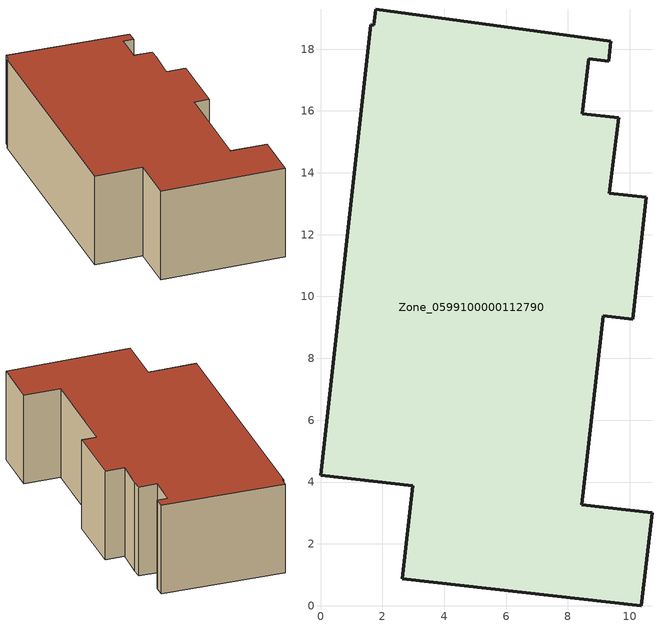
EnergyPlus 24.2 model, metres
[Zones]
Zone_0599100000112790
 floor ground (C_G): 0,4.21 1.63,18.78 1.72,18.78 1.79,19.29 9.39,18.25 9.32,17.6 8.67,17.68 8.47,15.91 9.64,15.78 9.57,15.16 9.33,13.34 10.54,13.2 10.09,9.26 9.14,9.37 8.45,3.27 10.72,3.01 10.38,0 2.65,0.87 2.98,3.88 z2.02
 wall outside (C_F): 10.72,3.01 8.45,3.27 9.14,9.37 10.09,9.26 10.54,13.2 9.33,13.34 9.57,15.16 9.64,15.78 8.47,15.91 8.67,17.68 9.32,17.6 9.39,18.25 1.79,19.29 1.72,18.78 1.63,18.78 0,4.21 2.98,3.88 2.65,0.87 10.38,0 10.72,3.01 z2.02:7.99
 roof outside (C_R): 1.63,18.78 0,4.21 2.98,3.88 2.65,0.87 10.38,0 10.72,3.01 8.45,3.27 9.14,9.37 10.09,9.26 10.54,13.2 9.33,13.34 9.57,15.16 9.64,15.78 8.47,15.91 8.67,17.68 9.32,17.6 9.39,18.25 1.79,19.29 1.72,18.78 z7.99
[BUILDING]
Pand.0599100000112790: North Axis=0; Terrain=City; Loads Convergence Tolerance Value=0.04; Temperature Convergence Tolerance Value=0.4; Solar Distribution=FullExterior; Maximum Number of Warmup Days=25; Minimum Number of Warmup Days=1
[Site:Location]
Rotterdam.The.Hague.AP_ZH_NLD Design_Conditions: Latitude=51.96; Longitude=4.45; Time Zone=1; Elevation=-4.5
[SITE:GROUNDTEMPERATURE:BUILDINGSURFACE]
18, 18, 18, 18, 18, 18, 18, 18, 18, 18, 18, 18
[MATERIAL] Thermal Absorptance=0.9; Solar Absorptance=0.7; Visible Absorptance=0.7
Name | Roughness | Thickness | Conductivity | Density | Specific Heat
G.D.1965 | MediumSmooth | 0.15 | 1 | 540 | 1210
F.D.1965 | Rough | 0.3 | 0.857143 | 1920 | 840
R.D.1965 | MediumRough | 0.2 | 0.08 | 1500 | 1000
[CONSTRUCTION]
C_G: G.D.1965
C_F: F.D.1965
C_R: R.D.1965
[ZONE]
Zone_0599100000112790: Type=1; Multiplier=1; Ceiling Height=Autocalculate; Volume=Autocalculate; Floor Area=autocalculate; Part of Total Floor Area=Yes
[ZONEINFILTRATION:DESIGNFLOWRATE]
Infil_Zone_0599100000112790: Zone or ZoneList or Space or SpaceList=Zone_0599100000112790; Schedule=AlwaysOn; Design Flow Rate Calculation Method=Flow/Area; Flow Rate per Floor Area=0.0042; Constant Term Coefficient=1; Temperature Term Coefficient=0; Velocity Term Coefficient=0; Velocity Squared Term Coefficient=0
[HVACTEMPLATE:ZONE:IDEALLOADSAIRSYSTEM]
Zone_0599100000112790: Maximum Heating Supply Air Temperature=50; Minimum Cooling Supply Air Temperature=13; Maximum Heating Supply Air Humidity Ratio=0.0156; Minimum Cooling Supply Air Humidity Ratio=0.0077; Heating Limit=NoLimit; Cooling Limit=NoLimit; Dehumidification Control Type=ConstantSensibleHeatRatio; Cooling Sensible Heat Ratio=0.7; Dehumidification Setpoint=60; Humidification Control Type=None; Humidification Setpoint=30; Outdoor Air Method=None; Outdoor Air Flow Rate per Person=0.00944; Outdoor Air Flow Rate per Zone Floor Area=0; Outdoor Air Flow Rate per Zone=0; Demand Controlled Ventilation Type=None; Outdoor Air Economizer Type=NoEconomizer; Heat Recovery Type=None; Sensible Heat Recovery Effectiveness=0.7; Latent Heat Recovery Effectiveness=0.65
[ZONECONTROL:THERMOSTAT]
ThermostatControl_Zone_0599100000112790: Zone or ZoneList=Zone_0599100000112790; Control Type Schedule=DualSetpointControlType; Control 1=Thermostat_Zone_0599100000112790; Temperature Difference Between Cutout And Setpoint=0
[THERMOSTATSETPOINT:DUALSETPOINT]
Thermostat_Zone_0599100000112790: Heating Setpoint Temperature Schedule=HeatingSetpoint_Zone_0599100000112790; Cooling Setpoint Temperature Schedule=CoolingSetpoint_Zone_0599100000112790
[SCHEDULE:COMPACT]
HeatingSetpoint_Zone_0599100000112790: Through: 12/31, For: AllDays, Until: 24:00, 21
CoolingSetpoint_Zone_0599100000112790: Through: 12/31, For: AllDays, Until: 24:00, 24
DualSetpointControlType: Through: 12/31, For: AllDays, Until: 24:00, 4
AlwaysOn: Through: 12/31, For: AllDays, Until: 24:00, 1
